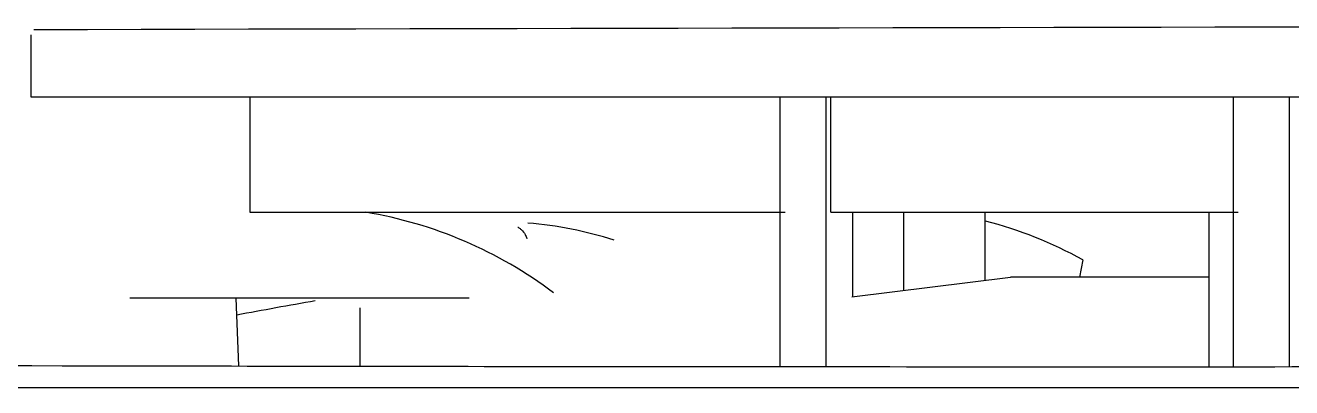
# Model space of a CAD drawing. Header units: millimetres. Extents: x -60 to 7633, y -2614 to 2146.
# Drawn here: x 6274.84 to 6292.43, y 1910.04 to 1915.08 of the extents above; entities that cross this region are included whole.
import ezdxf

# ---------------------------------------------------------------- set-up
doc = ezdxf.new("R2010")
doc.units = ezdxf.units.MM
doc.layers.get('0').update_dxf_attribs({"color": 250})

msp = doc.modelspace()

# ---------------------------------------------------------------- linework, layer by layer
at = {"linetype": 'Continuous'}
for p, q in [((6274.916, 1914.953), (6274.916, 1914.091)), ((6274.916, 1914.091), (6274.927, 1914.091)), ((6274.927, 1914.091), (6370.14, 1914.091)), ((6277.073, 1914.091), (6277.961, 1914.091)), ((6277.961, 1914.091), (6277.961, 1912.484)), ((6285.32, 1914.091), (6285.32, 1910.339)), ((6285.958, 1914.091), (6285.958, 1910.338)), ((6286.029, 1912.484), (6286.029, 1914.091)), ((6291.615, 1914.091), (6291.615, 1910.337)), ((6292.391, 1914.091), (6292.391, 1910.338)), ((6277.961, 1912.484), (6285.391, 1912.484)), ((6286.029, 1912.484), (6291.686, 1912.484)), ((6286.33, 1912.484), (6286.33, 1911.309)), ((6287.037, 1912.484), (6287.037, 1911.396)), ((6288.168, 1912.484), (6288.168, 1911.536)), ((6291.279, 1910.337), (6291.279, 1912.484)), ((6289.526, 1911.823), (6289.48, 1911.58)), ((6286.317, 1911.307), (6288.522, 1911.58)), ((6291.279, 1911.58), (6288.522, 1911.58)), ((6281.005, 1911.291), (6276.294, 1911.291)), ((6277.804, 1910.347), (6277.768, 1911.291)), ((6279.486, 1911.156), (6279.486, 1910.344)), ((6404.49, 1910.045), (6237.89, 1910.045))]:
    msp.add_line(p, q, dxfattribs=at)
for centre, radius, start, end in [((6323.412, -16531.785), 18446.869, 89.8540869, 90.1504927), ((6278.601, 1906.632), 5.931, 52.9069, 80.623), ((6281.442, 1907.295), 5.052, 71.8437, 85.6915), ((6286.744, 1906.819), 5.725, 60.9262, 75.5316), ((6294.622, 1821.66), 90.967, 99.9732, 100.67189)]:
    msp.add_arc(centre, radius, start, end, dxfattribs=at)
for points, knots in [([(6281.682, 1912.276), (6281.682, 1912.276), (6281.685, 1912.274), (6281.704, 1912.263), (6281.74, 1912.234), (6281.784, 1912.183), (6281.797, 1912.138), (6281.804, 1912.117)], [0.7363602, 0.7363602, 0.7363602, 0.7363602, 0.7822443, 0.8226002, 0.8670468, 0.9448275, 1, 1, 1, 1]), ([(6238.735, 1910.368), (6238.735, 1910.368), (6239.269, 1910.358), (6240.839, 1910.347), (6241.492, 1910.343), (6243.061, 1910.338), (6243.982, 1910.337), (6247.086, 1910.337), (6249.619, 1910.343), (6255.603, 1910.358), (6259.086, 1910.368), (6266.694, 1910.368), (6270.845, 1910.359), (6277.605, 1910.347), (6279.947, 1910.343), (6284.707, 1910.338), (6287.138, 1910.337), (6292.098, 1910.337), (6294.629, 1910.338), (6299.79, 1910.343), (6302.435, 1910.347), (6310.418, 1910.359), (6315.768, 1910.368), (6323.834, 1910.368), (6326.53, 1910.366), (6331.935, 1910.359), (6334.629, 1910.355), (6342.56, 1910.343), (6347.7, 1910.337), (6355.187, 1910.337), (6357.658, 1910.338), (6362.436, 1910.343), (6364.746, 1910.347), (6371.449, 1910.358), (6375.614, 1910.368), (6383.314, 1910.368), (6386.734, 1910.359), (6391.215, 1910.347), (6392.601, 1910.343), (6395.155, 1910.338), (6396.326, 1910.337), (6399.432, 1910.337), (6400.992, 1910.343), (6403.102, 1910.358), (6403.643, 1910.368), (6403.645, 1910.368), (6403.645, 1910.368), (6403.645, 1910.368)], [0, 0, 0, 0, 0.03125, 0.03125, 0.046875, 0.046875, 0.0625, 0.0625, 0.09375, 0.09375, 0.125, 0.125, 0.15625, 0.15625, 0.171875, 0.171875, 0.1875, 0.1875, 0.203125, 0.203125, 0.21875, 0.21875, 0.25, 0.25, 0.265625, 0.265625, 0.28125, 0.28125, 0.3125, 0.3125, 0.328125, 0.328125, 0.34375, 0.34375, 0.375, 0.375, 0.40625, 0.40625, 0.421875, 0.421875, 0.4375, 0.4375, 0.46875, 0.46875, 0.5, 0.5, 0.5000584, 0.5000584, 0.5000584, 0.5000584])]:
    msp.add_open_spline(points, degree=3, knots=knots, dxfattribs=at)

doc.saveas('drawing.dxf')
